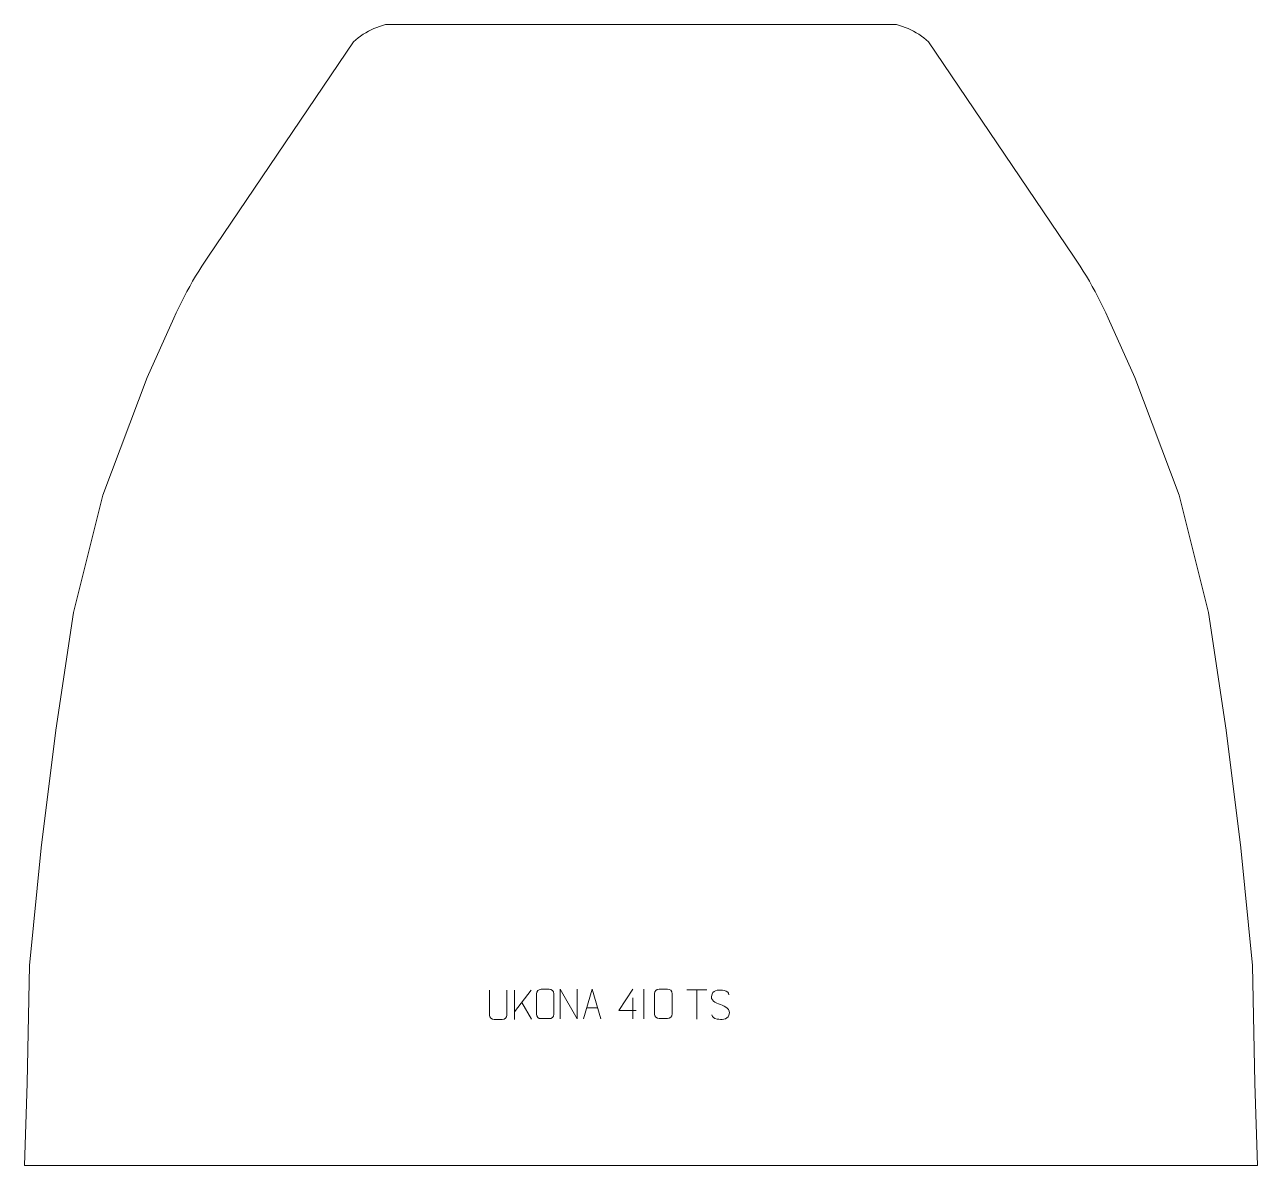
# Model space of a CAD drawing. Header units: millimetres. Extents: x -532 to 516, y 609 to 1579.
import ezdxf

# ---------------------------------------------------------------- set-up
doc = ezdxf.new("R2010")
doc.units = ezdxf.units.MM
doc.header["$MEASUREMENT"] = 0
doc.layers.add('layer 1', color=7, linetype='Continuous')

msp = doc.modelspace()

# ---------------------------------------------------------------- linework, layer by layer
at = {"layer": 'layer 1', "color": 242, "lineweight": 9}
msp.add_open_spline([(-225.6453, 1578.7185), (-225.6453, 1578.7185), (208.9745, 1578.7185), (208.9745, 1578.7185), (208.9745, 1578.7185), (208.9745, 1578.7185), (211.4842, 1578.0383), (211.4842, 1578.0383), (211.4842, 1578.0383), (211.4842, 1578.0383), (213.9636, 1577.2567), (213.9636, 1577.2567), (213.9636, 1577.2567), (213.9636, 1577.2567), (216.4108, 1576.3732), (216.4108, 1576.3732), (216.4108, 1576.3732), (216.4108, 1576.3732), (218.8171, 1575.3897), (218.8171, 1575.3897), (218.8171, 1575.3897), (218.8171, 1575.3897), (221.1807, 1574.3076), (221.1807, 1574.3076), (221.1807, 1574.3076), (221.1807, 1574.3076), (223.4991, 1573.129), (223.4991, 1573.129), (223.4991, 1573.129), (223.4991, 1573.129), (225.766, 1571.8556), (225.766, 1571.8556), (225.766, 1571.8556), (225.766, 1571.8556), (227.9791, 1570.4905), (227.9791, 1570.4905), (227.9791, 1570.4905), (227.9791, 1570.4905), (230.1345, 1569.0354), (230.1345, 1569.0354), (230.1345, 1569.0354), (230.1345, 1569.0354), (232.227, 1567.4924), (232.227, 1567.4924), (232.227, 1567.4924), (232.227, 1567.4924), (234.255, 1565.8643), (234.255, 1565.8643), (234.255, 1565.8643), (234.255, 1565.8643), (236.2158, 1564.155), (236.2158, 1564.155), (236.2158, 1564.155), (236.2158, 1564.155), (359.5694, 1381.8527), (359.5694, 1381.8527), (359.5694, 1381.8527), (359.5694, 1381.8527), (362.3608, 1377.664), (362.3608, 1377.664), (362.3608, 1377.664), (362.3608, 1377.664), (365.0926, 1373.4348), (365.0926, 1373.4348), (365.0926, 1373.4348), (365.0926, 1373.4348), (367.7618, 1369.1663), (367.7618, 1369.1663), (367.7618, 1369.1663), (367.7618, 1369.1663), (370.3701, 1364.8607), (370.3701, 1364.8607), (370.3701, 1364.8607), (370.3701, 1364.8607), (372.9168, 1360.5182), (372.9168, 1360.5182), (372.9168, 1360.5182), (372.9168, 1360.5182), (375.401, 1356.1395), (375.401, 1356.1395), (375.401, 1356.1395), (375.401, 1356.1395), (377.8227, 1351.7254), (377.8227, 1351.7254), (377.8227, 1351.7254), (377.8227, 1351.7254), (380.18, 1347.2775), (380.18, 1347.2775), (380.18, 1347.2775), (380.18, 1347.2775), (382.4724, 1342.7975), (382.4724, 1342.7975), (382.4724, 1342.7975), (382.4724, 1342.7975), (384.7024, 1338.2833), (384.7024, 1338.2833), (384.7024, 1338.2833), (384.7024, 1338.2833), (386.8664, 1333.7384), (386.8664, 1333.7384), (386.8664, 1333.7384), (386.8664, 1333.7384), (388.9642, 1329.1631), (388.9642, 1329.1631), (388.9642, 1329.1631), (388.9642, 1329.1631), (411.6634, 1278.7174), (411.6634, 1278.7174), (411.6634, 1278.7174), (411.6634, 1278.7174), (449.1641, 1178.7177), (449.1641, 1178.7177), (449.1641, 1178.7177), (449.1641, 1178.7177), (474.1648, 1078.718), (474.1648, 1078.718), (474.1648, 1078.718), (474.1648, 1078.718), (489.1639, 978.7183), (489.1639, 978.7183), (489.1639, 978.7183), (489.1639, 978.7183), (501.6633, 878.7186), (501.6633, 878.7186), (501.6633, 878.7186), (501.6633, 878.7186), (511.6636, 778.7189), (511.6636, 778.7189), (511.6636, 778.7189), (511.6636, 778.7189), (513.6642, 678.7192), (513.6642, 678.7192), (513.6642, 678.7192), (513.6642, 678.7192), (515.7639, 608.719), (515.7639, 608.719), (515.7639, 608.719), (515.7639, 608.719), (-532.4342, 608.719), (-532.4342, 608.719), (-532.4342, 608.719), (-532.4342, 608.719), (-530.335, 678.7192), (-530.335, 678.7192), (-530.335, 678.7192), (-530.335, 678.7192), (-528.3358, 778.7189), (-528.3358, 778.7189), (-528.3358, 778.7189), (-528.3358, 778.7189), (-518.3355, 878.7186), (-518.3355, 878.7186), (-518.3355, 878.7186), (-518.3355, 878.7186), (-505.8346, 978.7183), (-505.8346, 978.7183), (-505.8346, 978.7183), (-505.8346, 978.7183), (-490.8351, 1078.718), (-490.8351, 1078.718), (-490.8351, 1078.718), (-490.8351, 1078.718), (-465.8344, 1178.7177), (-465.8344, 1178.7177), (-465.8344, 1178.7177), (-465.8344, 1178.7177), (-428.3361, 1278.7174), (-428.3361, 1278.7174), (-428.3361, 1278.7174), (-428.3361, 1278.7174), (-405.6345, 1329.1631), (-405.6345, 1329.1631), (-405.6345, 1329.1631), (-405.6345, 1329.1631), (-403.5367, 1333.7384), (-403.5367, 1333.7384), (-403.5367, 1333.7384), (-403.5367, 1333.7384), (-401.3731, 1338.2833), (-401.3731, 1338.2833), (-401.3731, 1338.2833), (-401.3731, 1338.2833), (-399.1432, 1342.7975), (-399.1432, 1342.7975), (-399.1432, 1342.7975), (-399.1432, 1342.7975), (-396.8503, 1347.2775), (-396.8503, 1347.2775), (-396.8503, 1347.2775), (-396.8503, 1347.2775), (-394.4935, 1351.7254), (-394.4935, 1351.7254), (-394.4935, 1351.7254), (-394.4935, 1351.7254), (-392.0718, 1356.1395), (-392.0718, 1356.1395), (-392.0718, 1356.1395), (-392.0718, 1356.1395), (-389.5876, 1360.5182), (-389.5876, 1360.5182), (-389.5876, 1360.5182), (-389.5876, 1360.5182), (-387.0404, 1364.8607), (-387.0404, 1364.8607), (-387.0404, 1364.8607), (-387.0404, 1364.8607), (-384.4326, 1369.1663), (-384.4326, 1369.1663), (-384.4326, 1369.1663), (-384.4326, 1369.1663), (-381.7633, 1373.4348), (-381.7633, 1373.4348), (-381.7633, 1373.4348), (-381.7633, 1373.4348), (-379.0316, 1377.664), (-379.0316, 1377.664), (-379.0316, 1377.664), (-379.0316, 1377.664), (-376.2402, 1381.8527), (-376.2402, 1381.8527), (-376.2402, 1381.8527), (-376.2402, 1381.8527), (-252.8861, 1564.155), (-252.8861, 1564.155), (-252.8861, 1564.155), (-252.8861, 1564.155), (-250.9258, 1565.8643), (-250.9258, 1565.8643), (-250.9258, 1565.8643), (-250.9258, 1565.8643), (-248.8992, 1567.4924), (-248.8992, 1567.4924), (-248.8992, 1567.4924), (-248.8992, 1567.4924), (-246.8053, 1569.0354), (-246.8053, 1569.0354), (-246.8053, 1569.0354), (-246.8053, 1569.0354), (-244.6514, 1570.4905), (-244.6514, 1570.4905), (-244.6514, 1570.4905), (-244.6514, 1570.4905), (-242.4368, 1571.8556), (-242.4368, 1571.8556), (-242.4368, 1571.8556), (-242.4368, 1571.8556), (-240.1694, 1573.129), (-240.1694, 1573.129), (-240.1694, 1573.129), (-240.1694, 1573.129), (-237.8529, 1574.3076), (-237.8529, 1574.3076), (-237.8529, 1574.3076), (-237.8529, 1574.3076), (-235.4874, 1575.3897), (-235.4874, 1575.3897), (-235.4874, 1575.3897), (-235.4874, 1575.3897), (-233.0811, 1576.3732), (-233.0811, 1576.3732), (-233.0811, 1576.3732), (-233.0811, 1576.3732), (-230.6344, 1577.2567), (-230.6344, 1577.2567), (-230.6344, 1577.2567), (-230.6344, 1577.2567), (-228.155, 1578.0383), (-228.155, 1578.0383), (-228.155, 1578.0383), (-228.155, 1578.0383), (-225.6453, 1578.7185), (-225.6453, 1578.7185)], degree=3, knots=[0, 0, 0, 0, 0.014492754, 0.014492754, 0.014492754, 0.014492754, 0.028985507, 0.028985507, 0.028985507, 0.028985507, 0.043478261, 0.043478261, 0.043478261, 0.043478261, 0.057971014, 0.057971014, 0.057971014, 0.057971014, 0.072463768, 0.072463768, 0.072463768, 0.072463768, 0.086956522, 0.086956522, 0.086956522, 0.086956522, 0.101449275, 0.101449275, 0.101449275, 0.101449275, 0.115942029, 0.115942029, 0.115942029, 0.115942029, 0.130434783, 0.130434783, 0.130434783, 0.130434783, 0.144927536, 0.144927536, 0.144927536, 0.144927536, 0.15942029, 0.15942029, 0.15942029, 0.15942029, 0.173913043, 0.173913043, 0.173913043, 0.173913043, 0.188405797, 0.188405797, 0.188405797, 0.188405797, 0.202898551, 0.202898551, 0.202898551, 0.202898551, 0.217391304, 0.217391304, 0.217391304, 0.217391304, 0.231884058, 0.231884058, 0.231884058, 0.231884058, 0.246376812, 0.246376812, 0.246376812, 0.246376812, 0.260869565, 0.260869565, 0.260869565, 0.260869565, 0.275362319, 0.275362319, 0.275362319, 0.275362319, 0.289855072, 0.289855072, 0.289855072, 0.289855072, 0.304347826, 0.304347826, 0.304347826, 0.304347826, 0.31884058, 0.31884058, 0.31884058, 0.31884058, 0.333333333, 0.333333333, 0.333333333, 0.333333333, 0.347826087, 0.347826087, 0.347826087, 0.347826087, 0.362318841, 0.362318841, 0.362318841, 0.362318841, 0.376811594, 0.376811594, 0.376811594, 0.376811594, 0.391304348, 0.391304348, 0.391304348, 0.391304348, 0.405797101, 0.405797101, 0.405797101, 0.405797101, 0.420289855, 0.420289855, 0.420289855, 0.420289855, 0.434782609, 0.434782609, 0.434782609, 0.434782609, 0.449275362, 0.449275362, 0.449275362, 0.449275362, 0.463768116, 0.463768116, 0.463768116, 0.463768116, 0.47826087, 0.47826087, 0.47826087, 0.47826087, 0.492753623, 0.492753623, 0.492753623, 0.492753623, 0.507246377, 0.507246377, 0.507246377, 0.507246377, 0.52173913, 0.52173913, 0.52173913, 0.52173913, 0.536231884, 0.536231884, 0.536231884, 0.536231884, 0.550724638, 0.550724638, 0.550724638, 0.550724638, 0.565217391, 0.565217391, 0.565217391, 0.565217391, 0.579710145, 0.579710145, 0.579710145, 0.579710145, 0.594202899, 0.594202899, 0.594202899, 0.594202899, 0.608695652, 0.608695652, 0.608695652, 0.608695652, 0.623188406, 0.623188406, 0.623188406, 0.623188406, 0.637681159, 0.637681159, 0.637681159, 0.637681159, 0.652173913, 0.652173913, 0.652173913, 0.652173913, 0.666666667, 0.666666667, 0.666666667, 0.666666667, 0.68115942, 0.68115942, 0.68115942, 0.68115942, 0.695652174, 0.695652174, 0.695652174, 0.695652174, 0.710144928, 0.710144928, 0.710144928, 0.710144928, 0.724637681, 0.724637681, 0.724637681, 0.724637681, 0.739130435, 0.739130435, 0.739130435, 0.739130435, 0.753623188, 0.753623188, 0.753623188, 0.753623188, 0.768115942, 0.768115942, 0.768115942, 0.768115942, 0.782608696, 0.782608696, 0.782608696, 0.782608696, 0.797101449, 0.797101449, 0.797101449, 0.797101449, 0.811594203, 0.811594203, 0.811594203, 0.811594203, 0.826086957, 0.826086957, 0.826086957, 0.826086957, 0.84057971, 0.84057971, 0.84057971, 0.84057971, 0.855072464, 0.855072464, 0.855072464, 0.855072464, 0.869565217, 0.869565217, 0.869565217, 0.869565217, 0.884057971, 0.884057971, 0.884057971, 0.884057971, 0.898550725, 0.898550725, 0.898550725, 0.898550725, 0.913043478, 0.913043478, 0.913043478, 0.913043478, 0.927536232, 0.927536232, 0.927536232, 0.927536232, 0.942028986, 0.942028986, 0.942028986, 0.942028986, 0.956521739, 0.956521739, 0.956521739, 0.956521739, 0.971014493, 0.971014493, 0.971014493, 0.971014493, 1, 1, 1, 1], dxfattribs=at)
at = {"layer": 'layer 1', "color": 250, "lineweight": 9}
for points, knots in [([(-122.4551, 757.7462), (-122.4555, 752.2067), (-122.3597, 742.0049), (-122.3593, 736.4645), (-122.3593, 736.4645), (-122.4991, 734.225), (-124.1763, 732.7988), (-126.324, 732.7883), (-126.324, 732.7883), (-128.6559, 732.7887), (-130.9878, 732.7887), (-133.3193, 732.7883), (-133.3193, 732.7883), (-135.2443, 732.6868), (-137.2164, 734.5033), (-137.2052, 736.4478), (-137.2052, 736.4478), (-137.2049, 742.0097), (-137.1095, 752.1851), (-137.1099, 757.7462)], [0, 0, 0, 0, 0.166666667, 0.166666667, 0.166666667, 0.166666667, 0.333333333, 0.333333333, 0.333333333, 0.333333333, 0.5, 0.5, 0.5, 0.5, 0.666666667, 0.666666667, 0.666666667, 0.666666667, 1, 1, 1, 1]), ([(-93.356, 758.4015), (-91.0303, 758.4015), (-88.7042, 758.4015), (-86.3781, 758.4015), (-86.3781, 758.4015), (-84.4315, 758.4371), (-82.4401, 756.9455), (-82.4134, 754.5079), (-82.4134, 754.5079), (-82.4138, 748.761), (-82.4138, 743.0137), (-82.4134, 737.266), (-82.4134, 737.266), (-82.5532, 734.9426), (-84.2304, 733.463), (-86.3781, 733.4522), (-86.3781, 733.4522), (-88.71, 733.4526), (-91.0419, 733.4526), (-93.3734, 733.4522), (-93.3734, 733.4522), (-95.2984, 733.3468), (-97.2705, 735.2313), (-97.2593, 737.2486), (-97.2593, 737.2486), (-97.259, 743.0187), (-97.259, 748.7884), (-97.2593, 754.5577), (-97.2593, 754.5577), (-97.2551, 756.6958), (-95.5084, 758.415), (-93.356, 758.4015)], [0, 0, 0, 0, 0.111111111, 0.111111111, 0.111111111, 0.111111111, 0.222222222, 0.222222222, 0.222222222, 0.222222222, 0.333333333, 0.333333333, 0.333333333, 0.333333333, 0.444444444, 0.444444444, 0.444444444, 0.444444444, 0.555555556, 0.555555556, 0.555555556, 0.555555556, 0.666666667, 0.666666667, 0.666666667, 0.666666667, 0.777777778, 0.777777778, 0.777777778, 0.777777778, 1, 1, 1, 1]), ([(-77.1638, 733.4483), (-77.1638, 733.4483), (-77.1638, 758.4018), (-77.1638, 758.4018), (-77.1638, 758.4018), (-77.1638, 758.4018), (-62.509, 733.4483), (-62.509, 733.4483), (-62.509, 733.4483), (-62.509, 733.4483), (-62.509, 758.4018), (-62.509, 758.4018)], [0, 0, 0, 0, 0.25, 0.25, 0.25, 0.25, 0.5, 0.5, 0.5, 0.5, 1, 1, 1, 1]), ([(-57.3069, 733.4483), (-57.3069, 733.4483), (-49.9359, 758.4018), (-49.9359, 758.4018), (-49.9359, 758.4018), (-49.9359, 758.4018), (-42.366, 733.4483), (-42.366, 733.4483)], [0, 0, 0, 0, 0.333333333, 0.333333333, 0.333333333, 0.333333333, 1, 1, 1, 1]), ([(-12.4256, 740.3416), (-12.4256, 740.3416), (-27.2473, 740.3416), (-27.2473, 740.3416), (-27.2473, 740.3416), (-27.2473, 740.3416), (-15.3697, 758.4121), (-15.3697, 758.4121)], [0, 0, 0, 0, 0.333333333, 0.333333333, 0.333333333, 0.333333333, 1, 1, 1, 1]), ([(7.0496, 758.6031), (9.4157, 758.6031), (11.7822, 758.6031), (14.1487, 758.6031), (14.1487, 758.6031), (16.1292, 758.6387), (18.1552, 757.1444), (18.1823, 754.7023), (18.1823, 754.7023), (18.1819, 748.9449), (18.1819, 743.1871), (18.1823, 737.4289), (18.1823, 737.4289), (18.0402, 735.1013), (16.3338, 733.619), (14.1487, 733.6082), (14.1487, 733.6082), (11.7763, 733.6086), (9.4039, 733.6086), (7.0319, 733.6082), (7.0319, 733.6082), (5.0734, 733.5026), (3.067, 735.3905), (3.0784, 737.4115), (3.0784, 737.4115), (3.0788, 743.1921), (3.0788, 748.9724), (3.0784, 754.7522), (3.0784, 754.7522), (3.0827, 756.8942), (4.8598, 758.6167), (7.0496, 758.6031)], [0, 0, 0, 0, 0.111111111, 0.111111111, 0.111111111, 0.111111111, 0.222222222, 0.222222222, 0.222222222, 0.222222222, 0.333333333, 0.333333333, 0.333333333, 0.333333333, 0.444444444, 0.444444444, 0.444444444, 0.444444444, 0.555555556, 0.555555556, 0.555555556, 0.555555556, 0.666666667, 0.666666667, 0.666666667, 0.666666667, 0.777777778, 0.777777778, 0.777777778, 0.777777778, 1, 1, 1, 1]), ([(59.2244, 745.4359), (54.9761, 746.9063), (50.068, 748.7021), (52.0731, 754.2224), (52.0731, 754.2224), (53.5766, 758.3623), (58.7902, 757.9738), (62.3938, 757.3727), (62.3938, 757.3727), (65.2544, 756.8955), (66.1191, 755.6823), (66.4297, 753.5982)], [0, 0, 0, 0, 0.25, 0.25, 0.25, 0.25, 0.5, 0.5, 0.5, 0.5, 1, 1, 1, 1]), ([(59.2244, 745.4358), (63.243, 743.7891), (68.2725, 741.9008), (66.4385, 736.5405), (66.4385, 736.5405), (64.9787, 732.2741), (60.0679, 732.5308), (56.3418, 733.0855), (56.3418, 733.0855), (53.5918, 733.4953), (52.3709, 734.7088), (51.9929, 736.821)], [0, 0, 0, 0, 0.25, 0.25, 0.25, 0.25, 0.5, 0.5, 0.5, 0.5, 1, 1, 1, 1])]:
    msp.add_open_spline(points, degree=3, knots=knots, dxfattribs=at)
for points in [[(-116.0133, 757.8094), (-116.0133, 757.8094), (-116.0133, 732.8558), (-116.0133, 732.8558)], [(-101.6371, 757.8094), (-101.6371, 757.8094), (-116.0133, 739.1697), (-116.0133, 739.1697)], [(-5.8364, 758.4121), (-5.8364, 758.4121), (-5.8364, 733.438), (-5.8364, 733.438)], [(30.7308, 757.8892), (30.7308, 757.8892), (47.718, 757.8892), (47.718, 757.8892)], [(39.2246, 732.9592), (39.2246, 732.9592), (39.2246, 757.9127), (39.2246, 757.9127)], [(-101.3118, 732.9516), (-101.3118, 732.9516), (-109.7823, 747.2652), (-109.7823, 747.2652)], [(-15.3697, 751.1027), (-15.3697, 751.1027), (-15.3697, 733.438), (-15.3697, 733.438)], [(-54.5843, 742.6977), (-54.5843, 742.6977), (-45.0886, 742.6977), (-45.0886, 742.6977)]]:
    msp.add_open_spline(points, degree=3, dxfattribs=at)

doc.saveas('drawing.dxf')
